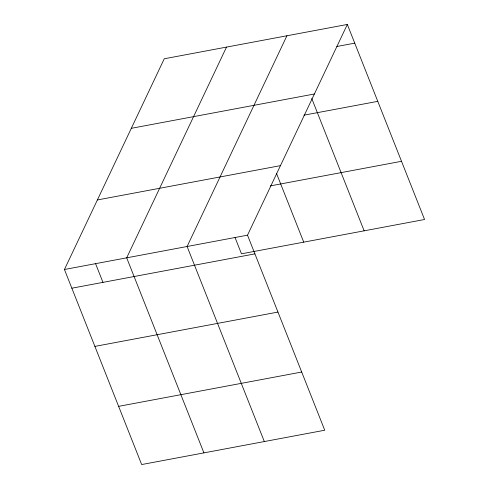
<?xml version="1.0" encoding="UTF-8"?>
<svg xmlns="http://www.w3.org/2000/svg" width="489" height="489" viewBox="0 0 489 489"><rect width="100%" height="100%" fill="white"/><g stroke="black" fill="none" stroke-linecap="round" stroke-linejoin="round"><path stroke-width="0.73" d="M347.331 24.45L247.513 235.178L324.739 430.228L141.669 464.55L64.444 269.5L164.261 58.772L347.331 24.45L424.556 219.5L241.487 253.822L235.026 237.495M226.505 47.103L126.688 257.831L203.913 452.881M286.915 35.776L187.098 246.505L264.323 441.555M336.829 46.504L354.733 43.148M131.321 128.314L314.39 93.992M303.938 115.184L377.771 101.345M97.384 199.958L280.454 165.637M270.313 185.899L401.512 161.303M64.444 269.5L247.513 235.178M71.846 288.198L254.916 253.877M94.89 346.395L277.954 312.074M118.631 406.353L301.695 372.031M311.744 98.472L364.14 230.826M276.548 173.497L303.73 242.153M95.569 263.669L102.971 282.361"/></g></svg>
